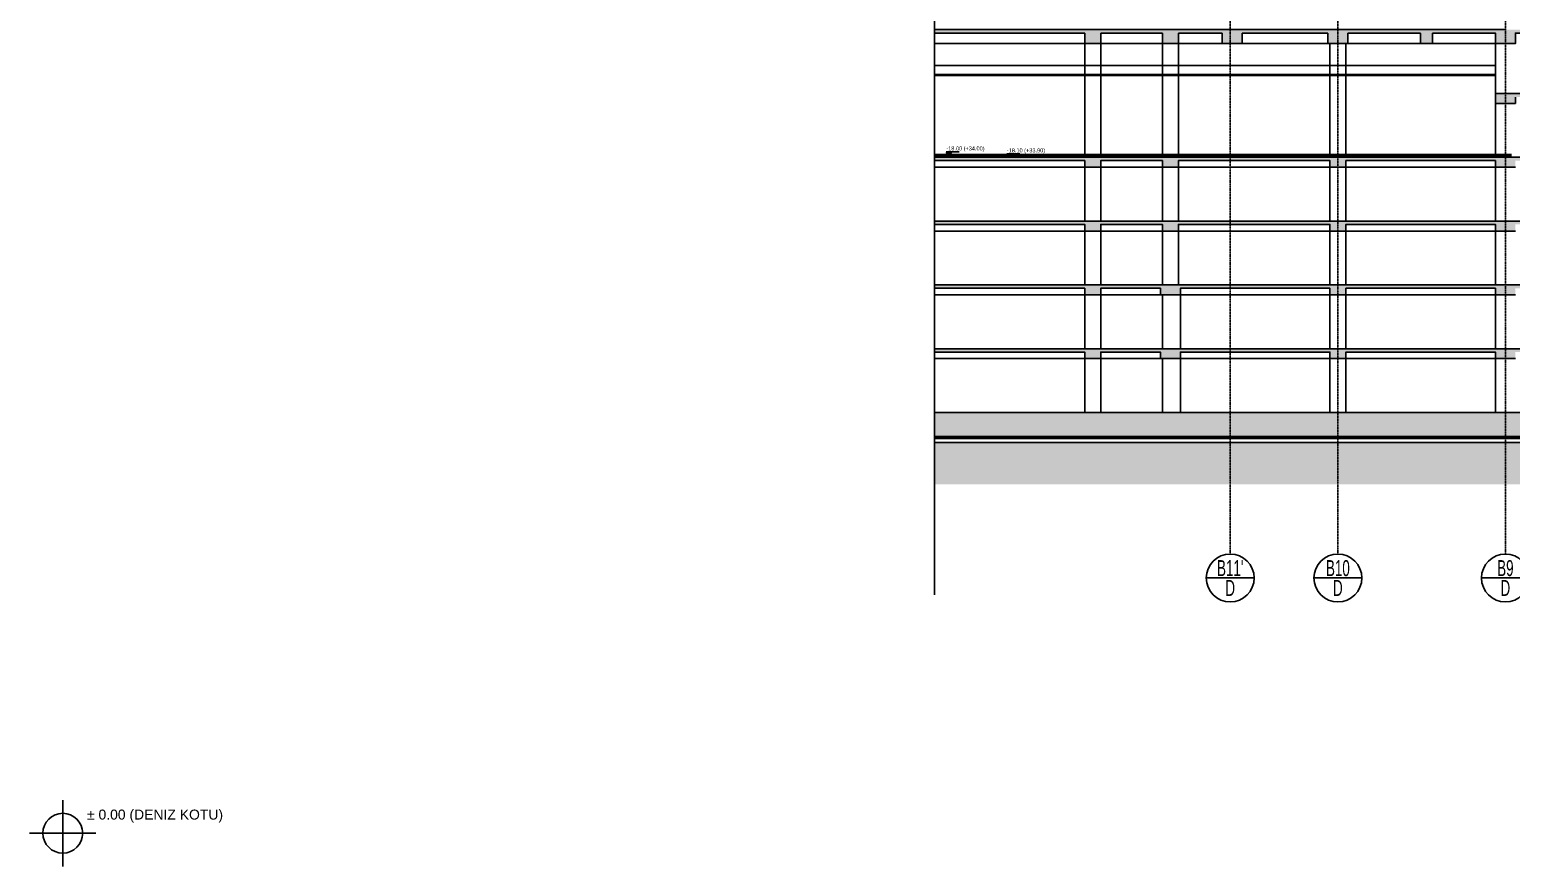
# Model space of a CAD drawing. Header units: centimetres. Extents: x -678439 to 71514, y -426864 to 8594.
# Drawn here: x 55114 to 62546, y -156 to 4040 of the extents above; entities that cross this region are included whole.
import ezdxf
from ezdxf.enums import TextEntityAlignment as Align

# ---------------------------------------------------------------- set-up
doc = ezdxf.new("R2010")
doc.units = ezdxf.units.CM
doc.header["$LTSCALE"] = 0.01
doc.header["$MEASUREMENT"] = 0
doc.linetypes.add('$0$CENTER', pattern=[50.8, 31.75, -6.35, 6.35, -6.35])
doc.linetypes.add('HIDDEN2', pattern=[0.1875, 0.125, -0.0625])
doc.layers.get('0').update_dxf_attribs({"lineweight": 0})
for name, color, linetype in [('$0$V-0_Axis', 8, '$0$CENTER'), ('150714_akslar$0$V-0_Text_Axis_10', 132, 'Continuous'), ('150714_akslar$0$V_DUVAR', 3, 'Continuous'), ('AR-Water Isolation', 1, 'HIDDEN2'), ('V-0_Elevation_015', 103, 'Continuous'), ('V-0_Hatch_Concrete', 252, 'Continuous'), ('V-0_Notation_Level_500', 2, 'Continuous'), ('V-2_Column', 160, 'Continuous'), ('V-3_Ceiling_Suspended', 202, 'Continuous'), ('V-4_Floor_Cladding', 53, 'Continuous')]:
    doc.layers.add(name, color=color, linetype=linetype)
doc.layers.add('kaplama', color=30, linetype='Continuous', lineweight=40)
doc.layers.add('V-0_Invisible', color=7, linetype='Continuous', plot=False)
doc.styles.add('150714_akslar$0$VIVA_200', font='arial.ttf', dxfattribs={"width": 0.6, "height": 40})
doc.styles.add('VIVA_100', font='arial.ttf', dxfattribs={"height": 20})
doc.styles.add('VIVA_20', font='arial.ttf', dxfattribs={"height": 50})

# ---------------------------------------------------------------- blocks, each defined once
blk = doc.blocks.new('150714_akslar$0$V_AKS ETIKET')
at = {"layer": '150714_akslar$0$V-0_Text_Axis_10', "ltscale": 50}
blk.add_line((-60, 60), (60, 60), dxfattribs=at)
blk.add_circle((0, 60), 60, dxfattribs=at)
at = {"layer": '150714_akslar$0$V-0_Text_Axis_10', "style": '150714_akslar$0$VIVA_200', "width": 0.6}
for tag, p in [('AKS', (0, 52.8)), ('BLOK', (0, 2.9))]:
    blk.add_attdef(tag, text='', height=40, dxfattribs=at).set_placement(p, align=Align.BOTTOM_CENTER)
blk = doc.blocks.new('*U287')
blk.add_hatch(color=256).paths.add_polyline_path([(12.8, 12.8), (-12.8, 12.8), (0, 0)])
for p, q in [((-12.8, 17.4), (52.2, 17.4)), ((0, 0), (50.4, 0))]:
    blk.add_line(p, q)
blk.add_lwpolyline([(0, 0), (-12.8, 12.8), (12.8, 12.8)], close=True)
at = {"style": 'VIVA_100'}
blk.add_attdef('%%P0.00', (-12.8, 24.3), '', height=20, dxfattribs=at)
blk = doc.blocks.new('*U288')
for p, q in [((-12.8, 17.4), (52.2, 17.4)), ((0, 0), (50.4, 0))]:
    blk.add_line(p, q)
blk.add_lwpolyline([(0, 0), (-12.8, 12.8), (12.8, 12.8)], close=True)
at = {"style": 'VIVA_100'}
blk.add_attdef('%%P0.00', (-12.8, 24.3), '', height=20, dxfattribs=at)
blk = doc.blocks.new('kot-a-a')
at = {"layer": 'V-0_Invisible'}
for p, q in [((0, 166.2), (0, -166.2)), ((166.2, 0), (-166.2, 0))]:
    blk.add_line(p, q, dxfattribs=at)
blk.add_circle((0, 0), 100, dxfattribs=at)
at = {"layer": 'V-0_Notation_Level_500', "transparency": 33554687}
for name, p, values in [('*U288', (4444.1, 3400), {'%%P0.00': '-18.00 (+34.00)'}), ('*U287', (4747.6, 3390), {'%%P0.00': '-18.10 (+33.90)'})]:
    blk.add_blockref(name, p, dxfattribs=at).add_auto_attribs(values)
at = {"layer": 'V-0_Invisible', "style": 'VIVA_20'}
blk.add_text('%%P 0.00 (DENIZ KOTU)', height=50, dxfattribs=at).set_placement((121.4, 68.4))

msp = doc.modelspace()

# ---------------------------------------------------------------- hatches: boundary and pattern name
at = {"ltscale": 0.3}
h = msp.add_hatch(dxfattribs=at)
h.set_pattern_fill('EARTH', color=16, scale=10)
h.set_pattern_definition([(3e-14, (9857.923, -12588.464), (63.5, 63.5), [63.5, -63.5]), (3e-14, (9857.923, -12564.65), (63.5, 63.5), [63.5, -63.5]), (3e-14, (9857.923, -12540.84), (63.5, 63.5), [63.5, -63.5]), (90, (9865.86, -12532.9), (-63.5, 63.5), [63.5, -63.5]), (90, (9889.673, -12532.9), (-63.5, 63.5), [63.5, -63.5]), (90, (9913.486, -12532.9), (-63.5, 63.5), [63.5, -63.5])])
h.paths.add_polyline_path([(71514.4, 4663.6), (70181.2, 4663.6), (70181.2, 1990), (70231.2, 1990), (70231.2, 1970), (59652.6, 1970), (59652.6, 1760), (70431.2, 1760), (70431.2, 4502.7), (70624, 4500), (71514.4, 4500)])
at = {"layer": 'V-0_Hatch_Concrete', "transparency": 33554534}
h = msp.add_hatch(color=256, dxfattribs=at)
h.dxf.hatch_style = 1
h.paths.add_polyline_path([(64245.7, 3702), (64995.7, 3702), (64995.7, 3670), (65075.7, 3670), (65075.7, 3702), (65825.7, 3702), (65825.7, 3670), (65925.7, 3670), (65925.7, 3702), (66665.7, 3702), (66665.7, 3670), (66765.7, 3670), (66765.7, 3702), (67515.7, 3702), (67515.7, 3670), (67595.7, 3670), (67595.7, 3702), (68345.7, 3702), (68345.7, 3670), (68445.7, 3670), (68445.7, 3703), (68682.7, 3703), (68682.7, 3670), (68722.7, 3670), (68722.7, 3720), (62465.7, 3720), (62465.7, 3670), (62565.7, 3670), (62565.7, 3702), (63305.7, 3702), (63305.7, 3670), (63405.7, 3670), (63405.7, 3702), (64145.7, 3702), (64145.7, 3670), (64245.7, 3670)])
h.paths.add_polyline_path([(64245.7, 4023), (64585.7, 4023), (64585.7, 3970), (64645.7, 3970), (64645.7, 4023), (64985.7, 4023), (64985.7, 3970), (65085.7, 3970), (65085.7, 4023), (65425.7, 4023), (65425.7, 3970), (65485.7, 3970), (65485.7, 4023), (65825.7, 4023), (65825.7, 3970), (65925.7, 3970), (65925.7, 4023), (66265.7, 4023), (66265.7, 3970), (66325.7, 3970), (66325.7, 4023), (66665.7, 4023), (66665.7, 3970), (66765.7, 3970), (66765.7, 4023), (67105.7, 4023), (67105.7, 3970), (67165.7, 3970), (67165.7, 4023), (67505.7, 4023), (67505.7, 3970), (67605.7, 3970), (67605.7, 4023), (67925.7, 4023), (67925.7, 3970), (67995.7, 3970), (67995.7, 4023), (68395.7, 4023), (68395.7, 3970), (68445.7, 3970), (68445.7, 4155), (69172.7, 4155), (69172.7, 4090), (69272.7, 4090), (69272.7, 4150), (69588.7, 4150), (69588.7, 4090), (69628.7, 4090), (69628.7, 4170), (69205.7, 4170), (68395.7, 4170), (68395.7, 4040), (59652.6, 4040), (59652.6, 4023), (60406.2, 4023), (60406.2, 3970), (60486.2, 3970), (60486.2, 4023), (60795.7, 4023), (60795.7, 3970), (60875.7, 3970), (60875.7, 4023), (61095.7, 4023), (61095.7, 3970), (61195.7, 3970), (61195.7, 4023), (61625.7, 4023), (61625.7, 3970), (61725.7, 3970), (61725.7, 4023), (62090.7, 4023), (62090.7, 3970), (62150.7, 3970), (62150.7, 4023), (62465.7, 4023), (62465.7, 3970), (62515.7, 3970), (62565.7, 3970), (62565.7, 4023), (62905.7, 4023), (62905.7, 3970), (62965.7, 3970), (62965.7, 4022), (63305.7, 4022), (63305.7, 3970), (63405.7, 3970), (63405.7, 4023), (63745.7, 4023), (63745.7, 3970), (63805.7, 3970), (63805.7, 4023), (64145.7, 4023), (64145.7, 3970), (64245.7, 3970)])
h = msp.add_hatch(color=256, dxfattribs=at)
h.dxf.hatch_style = 1
h.paths.add_polyline_path([(70181.2, 2287.1), (70141.2, 2287.1), (70141.2, 2120), (59652.6, 2120), (59652.6, 2000), (70181.2, 2000)])
h.paths.add_polyline_path([(69295.7, 2423), (70101.2, 2423), (70101.2, 2390), (70141.2, 2390), (70141.2, 2287.1), (70181.2, 2287.1), (70181.2, 2592), (70141.2, 2592), (70141.2, 2440), (62515.7, 2440), (59652.6, 2440), (59652.6, 2423), (60406.2, 2423), (60406.2, 2390), (60486.2, 2390), (60486.2, 2423), (60785.7, 2423), (60785.7, 2390), (60885.7, 2390), (60885.7, 2423), (61635.7, 2423), (61635.7, 2390), (61715.7, 2390), (61715.7, 2423), (62465.7, 2423), (62465.7, 2390), (62515.7, 2390), (62565.7, 2390), (62565.7, 2423), (63305.7, 2423), (63305.7, 2390), (63405.7, 2390), (63405.7, 2423), (64145.7, 2423), (64145.7, 2390), (64245.7, 2390), (64245.7, 2423), (64985.7, 2423), (64985.7, 2390), (65085.7, 2390), (65085.7, 2423), (65825.7, 2423), (65825.7, 2390), (65925.7, 2390), (65925.7, 2423), (66665.7, 2423), (66665.7, 2390), (66765.7, 2390), (66765.7, 2423), (67505.7, 2423), (67505.7, 2390), (67605.7, 2390), (67605.7, 2423), (68345.7, 2423), (68345.7, 2390), (68445.7, 2390), (68445.7, 2423), (69195.7, 2423), (69195.7, 2390), (69295.7, 2390)])
h.paths.add_polyline_path([(69295.7, 2743), (70101.2, 2743), (70101.2, 2710), (70141.2, 2710), (70141.2, 2592), (70181.2, 2592), (70181.2, 2906.7), (70141.2, 2906.7), (70141.2, 2760), (62515.7, 2760), (59652.6, 2760), (59652.6, 2743), (60406.2, 2743), (60406.2, 2710), (60486.2, 2710), (60486.2, 2743), (60785.7, 2743), (60785.7, 2710), (60885.7, 2710), (60885.7, 2743), (61195.7, 2743), (61635.7, 2743), (61635.7, 2710), (61715.7, 2710), (61715.7, 2743), (62465.7, 2743), (62465.7, 2710), (62515.7, 2710), (62565.7, 2710), (62565.7, 2743), (63305.7, 2743), (63305.7, 2710), (63405.7, 2710), (63405.7, 2743), (64145.7, 2743), (64145.7, 2710), (64245.7, 2710), (64245.7, 2743), (64985.7, 2743), (64985.7, 2710), (65085.7, 2710), (65085.7, 2743), (65825.7, 2743), (65825.7, 2710), (65925.7, 2710), (65925.7, 2743), (66665.7, 2743), (66665.7, 2710), (66765.7, 2710), (66765.7, 2743), (67505.7, 2743), (67505.7, 2710), (67605.7, 2710), (67605.7, 2743), (68345.7, 2743), (68345.7, 2710), (68445.7, 2710), (68445.7, 2743), (69195.7, 2743), (69195.7, 2710), (69295.7, 2710)])
h.paths.add_polyline_path([(69295.7, 3063), (70101.2, 3063), (70101.2, 3030), (70141.2, 3030), (70141.2, 2906.7), (70181.2, 2906.7), (70181.2, 3298.2), (70141.2, 3298.2), (70141.2, 3080), (62515.7, 3080), (59652.6, 3080), (59652.6, 3063), (60406.2, 3063), (60406.2, 3030), (60486.2, 3030), (60486.2, 3063), (60795.7, 3063), (60795.7, 3030), (60875.7, 3030), (60875.7, 3063), (61635.7, 3063), (61635.7, 3030), (61715.7, 3030), (61715.7, 3063), (62465.7, 3063), (62465.7, 3030), (62515.7, 3030), (62565.7, 3030), (62565.7, 3063), (63305.7, 3063), (63305.7, 3030), (63405.7, 3030), (63405.7, 3063), (64145.7, 3063), (64145.7, 3030), (64245.7, 3030), (64245.7, 3063), (64985.7, 3063), (64985.7, 3030), (65085.7, 3030), (65085.7, 3063), (65825.7, 3063), (65825.7, 3030), (65925.7, 3030), (65925.7, 3063), (66665.7, 3063), (66665.7, 3030), (66765.7, 3030), (66765.7, 3063), (67505.7, 3063), (67505.7, 3030), (67605.7, 3030), (67605.7, 3063), (68345.7, 3063), (68345.7, 3030), (68445.7, 3030), (68445.7, 3063), (69195.7, 3063), (69195.7, 3030), (69295.7, 3030)])
h.paths.add_polyline_path([(69295.7, 3383), (70101.2, 3383), (70101.2, 3350), (70141.2, 3350), (70141.2, 3298.2), (70181.2, 3298.2), (70181.2, 3917.7), (70141.2, 3917.7), (70141.2, 3720), (69172.7, 3720), (69172.7, 3670), (69262.7, 3670), (69262.7, 3703), (70101.2, 3703), (70101.2, 3670), (70141.2, 3670), (70141.2, 3400), (62515.7, 3400), (59652.6, 3400), (59652.6, 3383), (60406.2, 3383), (60406.2, 3350), (60486.2, 3350), (60486.2, 3383), (60795.7, 3383), (60795.7, 3350), (60875.7, 3350), (60875.7, 3383), (61635.7, 3383), (61635.7, 3350), (61715.7, 3350), (61715.7, 3383), (62465.7, 3383), (62465.7, 3350), (62515.7, 3350), (62565.7, 3350), (62565.7, 3383), (63305.7, 3383), (63305.7, 3350), (63405.7, 3350), (63405.7, 3383), (64145.7, 3383), (64145.7, 3350), (64245.7, 3350), (64245.7, 3383), (64985.7, 3383), (64985.7, 3350), (65085.7, 3350), (65085.7, 3383), (65825.7, 3383), (65825.7, 3350), (65925.7, 3350), (65925.7, 3383), (66665.7, 3383), (66665.7, 3350), (66765.7, 3350), (66765.7, 3383), (67505.7, 3383), (67505.7, 3350), (67605.7, 3350), (67605.7, 3383), (68345.7, 3383), (68345.7, 3350), (68445.7, 3350), (68445.7, 3383), (69195.7, 3383), (69195.7, 3350), (69295.7, 3350)])

# ---------------------------------------------------------------- linework, layer by layer
at = {"layer": '$0$V-0_Axis'}
for p, q in [((61135.7, 1410), (61135.7, 8337.5)), ((61675.7, 1410), (61675.7, 8337.5)), ((62515.7, 8337.5), (62515.7, 1410))]:
    msp.add_line(p, q, dxfattribs=at)
at = {"layer": 'AR-Water Isolation', "ltscale": 6, "const_width": 0.3}
msp.add_lwpolyline([(68675.9, 4900), (68675.9, 4763.1), (68680.8, 4758.1), (70181.3, 4743.1), (70181.3, 1992.9), (59652.6, 1992.9)], dxfattribs=at)
at = {"layer": 'AR-Water Isolation', "linetype": 'Continuous', "ltscale": 2.5}
msp.add_lwpolyline([(68676, 4900), (68676, 4763.1), (68680.8, 4758.2), (70181.5, 4743.2), (70181.5, 1992.7), (59652.6, 1992.7)], dxfattribs=at)
at = {"layer": 'kaplama', "ltscale": 200, "transparency": 33554687}
msp.add_line((62545.7, 3410), (59652.6, 3410), dxfattribs=at)
msp.add_line((62545.7, 3410), (59652.6, 3410), dxfattribs=at)
at = {"layer": 'V-0_Elevation_015', "ltscale": 0.3}
for p, q in [((60406.2, 3970), (59652.6, 3970)), ((60406.2, 3400), (60406.2, 3970)), ((60486.2, 3400), (60486.2, 3970)), ((60795.7, 3970), (60486.2, 3970)), ((60795.7, 3400), (60795.7, 3970)), ((60875.7, 3970), (61635.7, 3970)), ((60875.7, 3410), (60875.7, 3970)), ((61635.7, 3410), (61635.7, 3970)), ((61715.7, 3970), (62465.7, 3970)), ((61715.7, 3410), (61715.7, 3970)), ((62465.7, 3720), (62465.7, 3970)), ((62465.7, 3400), (62465.7, 3670)), ((60406.2, 3350), (59652.6, 3350)), ((60406.2, 3080), (60406.2, 3350)), ((60486.2, 3080), (60486.2, 3350)), ((60795.7, 3350), (60486.2, 3350)), ((60795.7, 3080), (60795.7, 3350)), ((60875.7, 3080), (60875.7, 3350)), ((61635.7, 3350), (60875.7, 3350)), ((61635.7, 3080), (61635.7, 3350)), ((61715.7, 3350), (62465.7, 3350)), ((61715.7, 3080), (61715.7, 3350)), ((62465.7, 3080), (62465.7, 3350)), ((60406.2, 3030), (59652.6, 3030)), ((60406.2, 2760), (60406.2, 3030)), ((60486.2, 2760), (60486.2, 3030)), ((60795.7, 3030), (60486.2, 3030)), ((60795.7, 2760), (60795.7, 3030)), ((60875.7, 2760), (60875.7, 3030)), ((61635.7, 3030), (60875.7, 3030)), ((61635.7, 2760), (61635.7, 3030)), ((61715.7, 3030), (62465.7, 3030)), ((61715.7, 2760), (61715.7, 3030)), ((62465.7, 2760), (62465.7, 3030)), ((60406.2, 2710), (59652.6, 2710)), ((60406.2, 2440), (60406.2, 2710)), ((60486.2, 2440), (60486.2, 2710)), ((60785.7, 2710), (60486.2, 2710)), ((60795.7, 2440), (60795.7, 2710)), ((60885.7, 2440), (60885.7, 2710)), ((61635.7, 2710), (60885.7, 2710)), ((61635.7, 2440), (61635.7, 2710)), ((61715.7, 2440), (61715.7, 2710)), ((61715.7, 2710), (62465.7, 2710)), ((62465.7, 2440), (62465.7, 2710)), ((60406.2, 2390), (59652.6, 2390)), ((60406.2, 2120), (60406.2, 2390)), ((60486.2, 2120), (60486.2, 2390)), ((60785.7, 2390), (60486.2, 2390)), ((60795.7, 2120), (60795.7, 2390)), ((61635.7, 2390), (60885.7, 2390)), ((60885.7, 2120), (60885.7, 2390)), ((61635.7, 2120), (61635.7, 2390)), ((61715.7, 2390), (62465.7, 2390)), ((61715.7, 2120), (61715.7, 2390)), ((62465.7, 2120), (62465.7, 2390))]:
    msp.add_line(p, q, dxfattribs=at)
at = {"layer": 'V-2_Column'}
msp.add_line((59652.6, 7154.7), (59652.6, 1205.7), dxfattribs=at)
at = {"layer": 'V-2_Column', "ltscale": 200, "transparency": 33554687}
for p, q in [((60406.2, 4023), (59652.6, 4023)), ((60406.2, 4023), (60406.2, 3970)), ((60486.2, 3970), (60486.2, 4023)), ((60486.2, 4023), (60795.7, 4023)), ((60795.7, 4023), (60486.2, 4023)), ((60795.7, 4023), (60795.7, 3970)), ((60875.7, 3970), (60875.7, 4023)), ((61095.7, 4023), (60875.7, 4023)), ((61095.7, 3970), (61095.7, 4023)), ((61625.7, 4023), (61195.7, 4023)), ((61195.7, 3970), (61195.7, 4023)), ((61625.7, 3970), (61625.7, 4023)), ((61725.7, 3970), (61725.7, 4023)), ((62090.7, 3970), (62090.7, 4023)), ((62150.7, 3970), (62150.7, 4023)), ((60406.2, 3970), (60486.2, 3970)), ((60795.7, 3970), (60875.7, 3970)), ((62465.7, 3970), (62515.7, 3970)), ((62465.7, 3720), (68722.7, 3720)), ((62465.7, 3383), (62465.7, 3350)), ((62515.7, 3350), (62565.7, 3350)), ((62465.7, 3063), (62465.7, 3030)), ((62515.7, 3030), (62565.7, 3030)), ((62465.7, 2743), (62465.7, 2710)), ((62515.7, 2710), (62565.7, 2710)), ((62515.7, 2390), (62565.7, 2390))]:
    msp.add_line(p, q, dxfattribs=at)
for points in [[(62515.7, 4040), (59652.6, 4040)], [(60406.2, 4023), (59652.6, 4023)], [(60795.7, 4023), (60486.2, 4023)], [(61095.7, 4023), (60875.7, 4023)], [(61625.7, 4023), (61195.7, 4023)], [(62090.7, 4023), (61725.7, 4023)], [(62465.7, 3970), (62465.7, 4023), (62150.7, 4023)], [(62465.7, 4020), (62465.7, 3970), (62565.7, 3970), (62565.7, 4023), (62905.7, 4023), (62905.7, 3970)], [(61195.7, 3970), (61095.7, 3970)], [(61725.7, 3970), (61625.7, 3970)], [(62150.7, 3970), (62090.7, 3970)], [(62515.7, 3970), (62465.7, 3970)], [(62465.7, 3720), (62465.7, 3670), (62565.7, 3670), (62565.7, 3702)], [(62515.7, 3400), (59652.6, 3400)], [(59652.6, 3383), (60406.2, 3383), (60406.2, 3350), (60486.2, 3350), (60486.2, 3383), (60795.7, 3383), (60795.7, 3350), (60875.7, 3350), (60875.7, 3383), (61635.7, 3383), (61635.7, 3350), (61715.7, 3350), (61715.7, 3383), (62465.7, 3383), (62465.7, 3350), (62515.7, 3350)], [(59652.6, 3383), (60406.2, 3383), (60406.2, 3350), (60486.2, 3350), (60486.2, 3383), (60795.7, 3383), (60795.7, 3350), (60875.7, 3350), (60875.7, 3383), (61635.7, 3383), (61635.7, 3350), (61715.7, 3350), (61715.7, 3383), (62465.7, 3383), (62465.7, 3350), (62515.7, 3350)], [(62515.7, 3400), (70141.2, 3400)], [(62515.7, 3080), (59652.6, 3080)], [(62515.7, 3080), (59652.6, 3080)], [(59652.6, 3063), (60406.2, 3063), (60406.2, 3030), (60486.2, 3030), (60486.2, 3063), (60795.7, 3063), (60795.7, 3030), (60875.7, 3030), (60875.7, 3063), (61635.7, 3063), (61635.7, 3030), (61715.7, 3030), (61715.7, 3063), (62465.7, 3063), (62465.7, 3030), (62515.7, 3030)], [(59652.6, 3063), (60406.2, 3063), (60406.2, 3030), (60486.2, 3030), (60486.2, 3063), (60795.7, 3063), (60795.7, 3030), (60875.7, 3030), (60875.7, 3063), (61635.7, 3063), (61635.7, 3030), (61715.7, 3030), (61715.7, 3063), (62465.7, 3063), (62465.7, 3030), (62515.7, 3030)], [(62515.7, 3080), (70141.2, 3080)], [(62515.7, 2760), (59652.6, 2760)], [(62515.7, 2760), (59652.6, 2760)], [(62515.7, 2760), (70141.2, 2760)], [(61195.7, 2743), (60885.7, 2743), (60885.7, 2710), (60785.7, 2710), (60785.7, 2743), (60486.2, 2743), (60486.2, 2710), (60406.2, 2710), (60406.2, 2743), (59652.6, 2743)], [(62515.7, 2710), (62465.7, 2710), (62465.7, 2743), (61715.7, 2743), (61715.7, 2710), (61635.7, 2710), (61635.7, 2743), (61195.7, 2743)], [(62515.7, 2710), (62465.7, 2710), (62465.7, 2743), (61715.7, 2743), (61715.7, 2710), (61635.7, 2710), (61635.7, 2743), (61195.7, 2743)], [(59652.6, 2440), (62515.7, 2440)], [(59652.6, 2440), (62515.7, 2440)], [(62515.7, 2390), (62465.7, 2390), (62465.7, 2423), (61715.7, 2423), (61715.7, 2390), (61635.7, 2390), (61635.7, 2423), (60885.7, 2423), (60885.7, 2390), (60785.7, 2390), (60785.7, 2423), (60486.2, 2423), (60486.2, 2390), (60406.2, 2390), (60406.2, 2423), (59652.6, 2423)], [(62515.7, 2390), (62465.7, 2390), (62465.7, 2423), (61715.7, 2423), (61715.7, 2390), (61635.7, 2390), (61635.7, 2423), (60885.7, 2423), (60885.7, 2390), (60785.7, 2390), (60785.7, 2423), (60486.2, 2423), (60486.2, 2390), (60406.2, 2390), (60406.2, 2423), (59652.6, 2423)], [(62515.7, 2440), (70141.2, 2440)], [(59652.6, 2120), (70141.2, 2120)], [(59652.6, 2120), (62515.7, 2120)], [(59652.6, 2120), (62515.7, 2120)], [(59652.6, 2000), (70181.2, 2000)], [(70201.2, 1990), (59652.6, 1990)], [(62515.7, 1990), (59652.6, 1990)], [(70201.2, 1970), (59652.6, 1970)], [(62465.7, 2000), (62515.7, 2000)], [(62465.7, 1970), (62515.7, 1970)]]:
    msp.add_lwpolyline(points, dxfattribs=at)
at = {"layer": 'V-3_Ceiling_Suspended'}
for points in [[(62465.7, 3815), (59652.6, 3815)], [(62465.7, 3810), (59652.6, 3810)]]:
    msp.add_lwpolyline(points, dxfattribs=at)
at = {"layer": 'V-4_Floor_Cladding'}
msp.add_line((62465.7, 3860), (59652.6, 3860), dxfattribs=at)

# ---------------------------------------------------------------- block references
at = {"layer": '150714_akslar$0$V_DUVAR', "transparency": 33554687, "xscale": 2, "yscale": 2, "zscale": 2}
for p, values in [((61135.7, 1170), {'BLOK': 'D', 'AKS': "B11'"}), ((61675.7, 1170), {'BLOK': 'D', 'AKS': 'B10'}), ((62515.7, 1170), {'BLOK': 'D', 'AKS': 'B9'})]:
    msp.add_blockref('150714_akslar$0$V_AKS ETIKET', p, dxfattribs=at).add_auto_attribs(values)
at = {"layer": 'V-0_Notation_Level_500'}
msp.add_blockref('kot-a-a', (55280.5, 10), dxfattribs=at)

doc.saveas('drawing.dxf')
